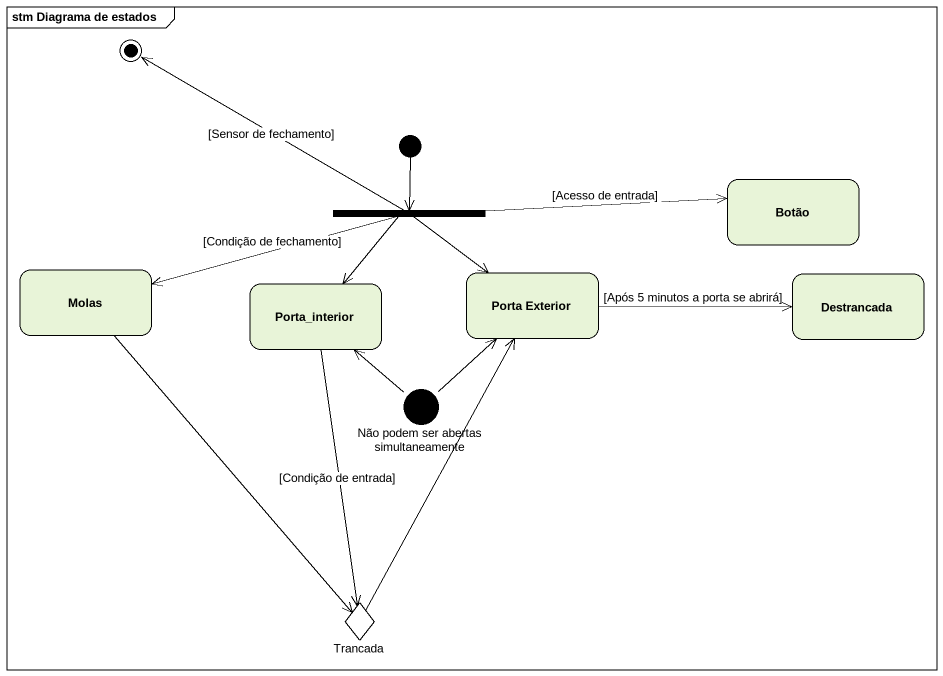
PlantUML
@startuml
mainframe stm Diagrama de estados
hide empty description
state fork1 <<fork>>
state Botão
state Molas
state "Porta Exterior" as Porta_Exterior
state Destrancada
state Porta_interior
state "Não podem ser abertas simultaneamente" as Não_podem_ser_abertas <<choice>>
state Trancada <<choice>>
[*] --> fork1
fork1 -right-> Botão : [Acesso de entrada]
fork1 -left-> Molas : [Condição de fechamento]
fork1 --> Porta_Exterior
fork1 --> Porta_interior
Molas --> Trancada
Porta_Exterior -right-> Destrancada : [Após 5 minutos a porta se abrirá]
Porta_interior --> Trancada : [Condição de entrada]
Não_podem_ser_abertas -up-> Porta_Exterior
Não_podem_ser_abertas -up-> Porta_interior
Trancada -up-> Porta_Exterior
fork1 -left-> [*] : [Sensor de fechamento]
@enduml
